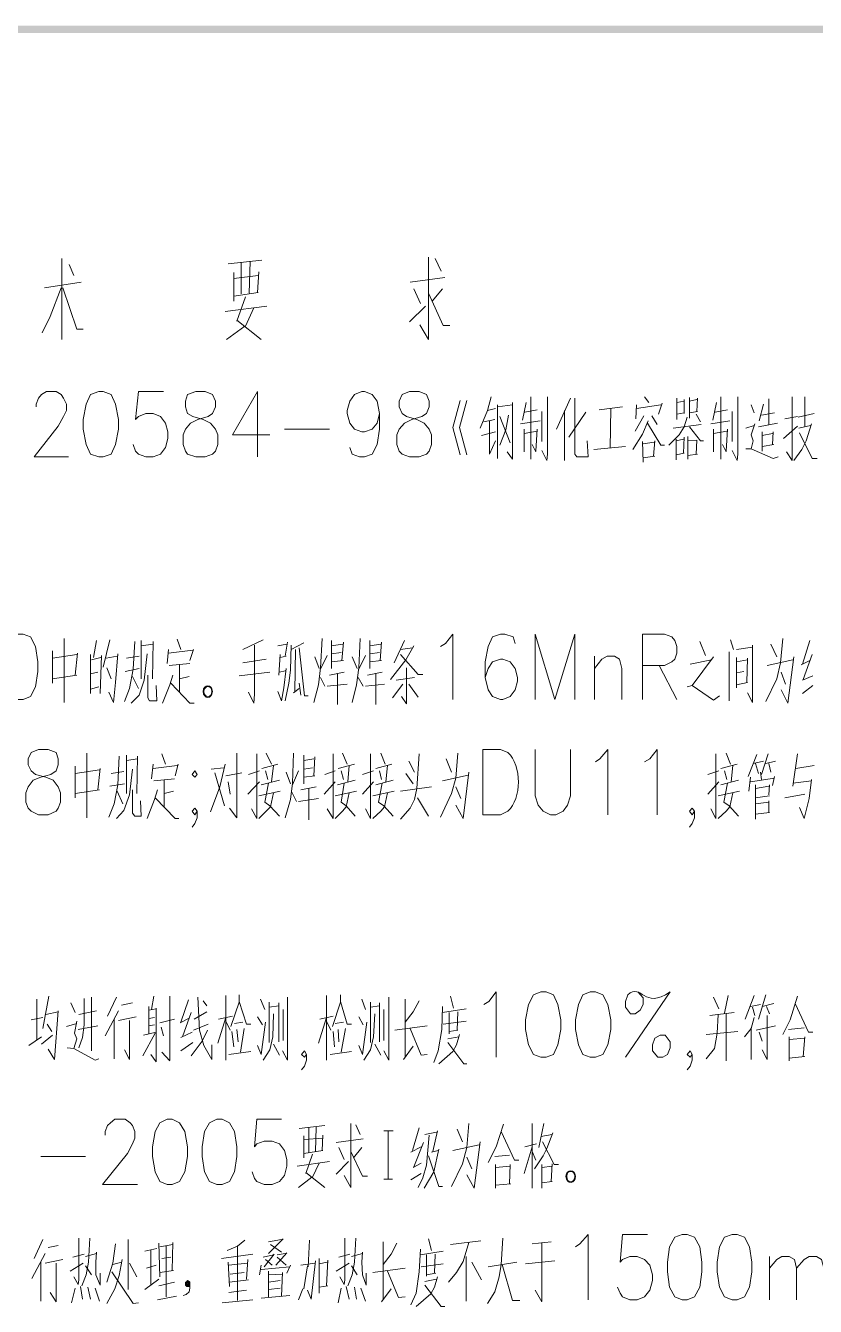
# Model space of a CAD drawing. Header units: millimetres. Extents: x 0 to 1648, y 27 to 2331.
# Drawn here: x 1112.5 to 1306, y 2017.5 to 2331.2 of the extents above; entities that cross this region are included whole.
import ezdxf

# ---------------------------------------------------------------- set-up
doc = ezdxf.new("R2010")
doc.units = ezdxf.units.MM
doc.layers.add('1', color=7, linetype='Continuous')

msp = doc.modelspace()

# ---------------------------------------------------------------- hatches: boundary and pattern name
h = msp.add_hatch(color=0)
h.dxf.hatch_style = 2
h.paths.add_polyline_path([(77.94, 2331.231732), (79.92, 2329.431732), (1647.54, 2331.231732)])
h = msp.add_hatch(color=0)
h.dxf.hatch_style = 2
h.paths.add_polyline_path([(79.92, 2329.431732), (1647.54, 2331.231732), (1645.56, 2329.431732)])

# ---------------------------------------------------------------- linework, layer by layer
at = {"layer": '1', "color": 0, "lineweight": 5}
for points in [[(1121.4, 2254.371732), (1121.4, 2274.171732)], [(1123.2, 2272.731732), (1124.28, 2270.031732)], [(1162.08, 2272.911732), (1170.36, 2273.811732)], [(1165.32, 2265.531732), (1165.32, 2273.271732)], [(1167.48, 2273.451732), (1167.3, 2265.711732)], [(1211.22, 2274.531732), (1211.22, 2254.371732), (1209.06, 2257.971732)], [(1212.84, 2274.171732), (1214.28, 2271.111732)], [(1117.08, 2266.971732), (1126.08, 2268.411732)], [(1163.52, 2270.751732), (1163.52, 2263.731732)], [(1163.52, 2269.311732), (1169.46, 2270.031732)], [(1169.64, 2270.931732), (1169.28, 2265.891732)], [(1206.72, 2268.411732), (1215.18, 2269.491732)], [(1121.22, 2266.971732), (1118.52, 2259.951732), (1116.54, 2255.991732)], [(1126.62, 2256.891732), (1125, 2256.891732), (1121.58, 2266.971732)], [(1169.46, 2265.891732), (1163.52, 2264.991732)], [(1209.24, 2263.191732), (1207.62, 2266.791732)], [(1211.22, 2265.711732), (1214.82, 2257.791732), (1216.44, 2257.791732)], [(1214.64, 2266.791732), (1212.12, 2263.731732)], [(1161.36, 2261.211732), (1171.62, 2262.471732)], [(1166.4, 2264.811732), (1164.24, 2258.871732)], [(1168.38, 2262.111732), (1166.4, 2257.611732)], [(1206.54, 2258.691732), (1210.5, 2262.471732)], [(1164.24, 2259.051732), (1170.18, 2254.371732)], [(1166.22, 2257.611732), (1161.72, 2254.371732)], [(1115.1, 2237.811732), (1115.1, 2238.531732), (1115.64, 2239.971732), (1116.36, 2240.871732), (1117.62, 2241.591732), (1119.96, 2241.591732), (1121.22, 2240.871732), (1121.76, 2239.971732), (1122.48, 2238.531732), (1122.48, 2236.911732), (1121.76, 2235.471732), (1120.5, 2233.131732), (1114.56, 2225.571732), (1123.02, 2225.571732)], [(1130.4, 2241.591732), (1128.42, 2240.871732), (1127.34, 2238.531732), (1126.62, 2234.751732), (1126.62, 2232.411732), (1127.34, 2228.631732), (1128.42, 2226.291732), (1130.4, 2225.571732), (1131.48, 2225.571732), (1133.46, 2226.291732), (1134.54, 2228.631732), (1135.26, 2232.411732), (1135.26, 2234.751732), (1134.54, 2238.531732), (1133.46, 2240.871732), (1131.48, 2241.591732), (1130.4, 2241.591732)], [(1146.24, 2241.591732), (1140.12, 2241.591732), (1139.4, 2234.751732), (1140.12, 2235.471732), (1141.92, 2236.191732), (1143.72, 2236.191732), (1145.52, 2235.471732), (1146.78, 2233.851732), (1147.32, 2231.691732), (1147.32, 2230.071732), (1146.78, 2227.911732), (1145.52, 2226.291732), (1143.72, 2225.571732), (1141.92, 2225.571732), (1140.12, 2226.291732), (1139.4, 2227.011732), (1138.86, 2228.631732)], [(1154.16, 2241.591732), (1152.18, 2240.871732), (1151.64, 2239.251732), (1151.64, 2237.811732), (1152.18, 2236.191732), (1153.44, 2235.471732), (1155.96, 2234.751732), (1157.76, 2233.851732), (1159.02, 2232.411732), (1159.56, 2230.971732), (1159.56, 2228.631732), (1159.02, 2227.011732), (1158.3, 2226.291732), (1156.5, 2225.571732), (1154.16, 2225.571732), (1152.18, 2226.291732), (1151.64, 2227.011732), (1151.1, 2228.631732), (1151.1, 2230.971732), (1151.64, 2232.411732), (1152.9, 2233.851732), (1154.7, 2234.751732), (1157.22, 2235.471732), (1158.3, 2236.191732), (1159.02, 2237.811732), (1159.02, 2239.251732), (1158.3, 2240.871732), (1156.5, 2241.591732), (1154.16, 2241.591732)], [(1169.28, 2241.591732), (1163.16, 2230.971732), (1172.34, 2230.971732)], [(1169.28, 2241.591732), (1169.28, 2225.571732)], [(1199.16, 2236.191732), (1198.62, 2233.851732), (1197.36, 2232.411732), (1195.56, 2231.691732), (1194.84, 2231.691732), (1193.04, 2232.411732), (1191.96, 2233.851732), (1191.24, 2236.191732), (1191.24, 2236.911732), (1191.96, 2239.251732), (1193.04, 2240.871732), (1194.84, 2241.591732), (1195.56, 2241.591732), (1197.36, 2240.871732), (1198.62, 2239.251732), (1199.16, 2236.191732), (1199.16, 2232.411732), (1198.62, 2228.631732), (1197.36, 2226.291732), (1195.56, 2225.571732), (1194.3, 2225.571732), (1192.5, 2226.291732), (1191.96, 2227.911732)], [(1206.54, 2241.591732), (1204.74, 2240.871732), (1204.02, 2239.251732), (1204.02, 2237.811732), (1204.74, 2236.191732), (1205.82, 2235.471732), (1208.34, 2234.751732), (1210.14, 2233.851732), (1211.4, 2232.411732), (1211.94, 2230.971732), (1211.94, 2228.631732), (1211.4, 2227.011732), (1210.68, 2226.291732), (1208.88, 2225.571732), (1206.54, 2225.571732), (1204.74, 2226.291732), (1204.02, 2227.011732), (1203.48, 2228.631732), (1203.48, 2230.971732), (1204.02, 2232.411732), (1205.28, 2233.851732), (1207.08, 2234.751732), (1209.6, 2235.471732), (1210.68, 2236.191732), (1211.4, 2237.811732), (1211.4, 2239.251732), (1210.68, 2240.871732), (1208.88, 2241.591732), (1206.54, 2241.591732)], [(1226.52, 2240.331732), (1225.62, 2236.911732), (1223.82, 2232.591732)], [(1236.24, 2240.331732), (1236.24, 2225.031732)], [(1240.38, 2240.331732), (1240.38, 2226.291732), (1240.2, 2224.671732), (1238.94, 2227.191732)], [(1264.14, 2240.331732), (1265.22, 2238.891732)], [(1275.12, 2235.111732), (1275.12, 2240.151732)], [(1282.86, 2240.331732), (1282.86, 2225.031732)], [(1287, 2240.331732), (1287, 2226.291732), (1286.82, 2224.671732), (1285.56, 2227.191732)], [(1300.32, 2240.331732), (1300.32, 2224.671732), (1298.88, 2226.831732)], [(1303.38, 2240.331732), (1303.38, 2232.951732)], [(1218.96, 2226.111732), (1217.16, 2232.771732), (1218.96, 2239.431732)], [(1220.58, 2226.111732), (1218.78, 2232.771732), (1220.58, 2239.431732)], [(1225.62, 2236.911732), (1227.6, 2237.451732)], [(1228.14, 2237.811732), (1231.74, 2238.351732)], [(1228.14, 2238.351732), (1228.14, 2225.211732)], [(1231.74, 2238.891732), (1231.74, 2225.031732), (1230.48, 2226.831732)], [(1235.16, 2238.891732), (1234.26, 2234.571732)], [(1234.8, 2236.551732), (1237.86, 2237.091732)], [(1245.96, 2239.971732), (1242.54, 2232.411732)], [(1247.04, 2239.971732), (1247.04, 2226.291732), (1247.58, 2225.571732), (1250.28, 2225.571732), (1250.1, 2229.531732)], [(1252.98, 2237.091732), (1258.74, 2237.811732)], [(1255.86, 2237.451732), (1255.68, 2227.731732)], [(1262.16, 2238.351732), (1261.98, 2234.931732)], [(1262.16, 2237.451732), (1268.1, 2238.351732)], [(1268.46, 2238.711732), (1267.56, 2236.011732)], [(1272.06, 2239.971732), (1272.06, 2234.751732)], [(1272.06, 2238.891732), (1273.86, 2239.251732)], [(1273.86, 2239.611732), (1273.86, 2236.191732)], [(1275.12, 2239.251732), (1276.92, 2239.611732)], [(1277.1, 2239.971732), (1276.92, 2236.731732)], [(1281.78, 2238.891732), (1280.88, 2234.571732)], [(1281.42, 2236.551732), (1284.48, 2237.091732)], [(1290.24, 2238.351732), (1290.96, 2236.371732)], [(1293.3, 2238.531732), (1292.22, 2234.391732)], [(1294.56, 2239.791732), (1294.56, 2233.491732)], [(1224.72, 2234.211732), (1227.42, 2234.751732)], [(1226.16, 2234.391732), (1226.16, 2226.291732), (1227.6, 2229.531732)], [(1230.84, 2235.831732), (1230.12, 2232.231732), (1228.68, 2228.451732)], [(1228.68, 2235.471732), (1231.2, 2228.991732)], [(1233.72, 2233.671732), (1238.58, 2234.391732)], [(1238.94, 2236.731732), (1238.94, 2229.351732)], [(1244.52, 2236.911732), (1244.52, 2224.671732)], [(1249.74, 2236.551732), (1245.6, 2230.431732)], [(1265.04, 2234.391732), (1263.6, 2231.151732), (1261.26, 2227.371732)], [(1263.96, 2235.651732), (1261.8, 2231.871732)], [(1264.86, 2233.851732), (1268.1, 2228.451732), (1269, 2228.451732)], [(1265.94, 2235.651732), (1267.2, 2233.491732)], [(1274.58, 2235.291732), (1273.86, 2232.951732), (1272.6, 2230.971732), (1270.08, 2228.451732)], [(1273.86, 2236.371732), (1272.06, 2236.011732)], [(1275.12, 2236.371732), (1277.1, 2236.731732)], [(1276.74, 2236.011732), (1277.82, 2234.211732)], [(1280.34, 2233.671732), (1285.02, 2234.391732)], [(1285.56, 2236.731732), (1285.56, 2229.351732)], [(1292.04, 2232.951732), (1296.72, 2233.851732)], [(1292.76, 2235.831732), (1296, 2236.371732)], [(1298.52, 2234.931732), (1301.58, 2235.471732)], [(1301.76, 2235.291732), (1305.72, 2236.191732)], [(1175.94, 2232.411732), (1186.92, 2232.411732)], [(1224.18, 2230.791732), (1227.6, 2231.691732)], [(1234.62, 2232.411732), (1234.62, 2226.831732)], [(1234.62, 2231.331732), (1237.86, 2231.871732)], [(1237.86, 2232.411732), (1237.5, 2227.011732)], [(1271.16, 2232.591732), (1278, 2233.491732)], [(1275.12, 2232.951732), (1277.82, 2229.531732), (1278.54, 2229.531732)], [(1281.06, 2232.411732), (1281.06, 2226.831732)], [(1281.06, 2231.331732), (1284.3, 2231.871732)], [(1284.48, 2232.411732), (1284.12, 2227.011732)], [(1288.98, 2232.591732), (1290.96, 2233.311732)], [(1291.14, 2233.671732), (1290.24, 2230.971732)], [(1290.24, 2230.971732), (1290.78, 2229.531732), (1290.24, 2227.551732), (1295.64, 2225.211732), (1296.9, 2225.571732)], [(1292.94, 2231.691732), (1292.94, 2227.011732)], [(1295.46, 2231.331732), (1292.94, 2230.791732)], [(1295.46, 2228.631732), (1295.64, 2231.691732)], [(1298.16, 2230.071732), (1301.58, 2233.131732)], [(1305, 2233.671732), (1303.74, 2229.531732), (1302.66, 2227.371732), (1300.68, 2224.671732)], [(1301.94, 2232.591732), (1304.82, 2233.311732)], [(1302.12, 2231.511732), (1305.18, 2225.211732), (1306.44, 2225.211732)], [(1237.5, 2226.831732), (1236.6, 2228.631732)], [(1251.72, 2227.371732), (1259.46, 2228.091732)], [(1263.6, 2229.351732), (1263.78, 2224.311732)], [(1263.78, 2228.811732), (1266.48, 2229.171732)], [(1266.66, 2229.531732), (1266.3, 2225.751732)], [(1271.88, 2229.531732), (1273.68, 2229.891732)], [(1271.88, 2229.891732), (1271.88, 2224.851732)], [(1273.86, 2230.431732), (1273.68, 2226.471732)], [(1274.76, 2225.031732), (1274.76, 2230.611732)], [(1276.74, 2226.291732), (1276.92, 2229.711732), (1274.76, 2229.531732)], [(1284.12, 2226.831732), (1283.22, 2228.631732)], [(1292.94, 2228.091732), (1295.82, 2228.631732)], [(1266.66, 2225.751732), (1263.78, 2225.391732)], [(1271.88, 2226.111732), (1273.86, 2226.471732)], [(1274.76, 2225.931732), (1277.1, 2226.291732)], [(1288.98, 2227.551732), (1290.24, 2227.551732)], [(1110.6, 2182.191732), (1108.8, 2181.471732), (1107.54, 2179.131732), (1107, 2175.351732), (1107, 2173.011732), (1107.54, 2169.231732), (1108.8, 2166.891732), (1110.6, 2166.171732), (1111.86, 2166.171732), (1113.66, 2166.891732), (1114.92, 2169.231732), (1115.46, 2173.011732), (1115.46, 2175.351732), (1114.92, 2179.131732), (1113.66, 2181.471732), (1111.86, 2182.191732), (1110.6, 2182.191732)], [(1121.94, 2181.111732), (1121.94, 2165.451732)], [(1129.86, 2180.571732), (1129.14, 2176.431732)], [(1133.1, 2180.751732), (1131.48, 2174.091732)], [(1140.84, 2180.571732), (1140.84, 2171.211732)], [(1149.66, 2180.931732), (1150.56, 2178.411732)], [(1170.72, 2180.751732), (1165.68, 2178.411732)], [(1185.12, 2181.111732), (1184.76, 2173.911732)], [(1187.46, 2180.571732), (1187.46, 2173.731732)], [(1194.48, 2181.111732), (1194.12, 2173.911732)], [(1196.82, 2180.571732), (1196.82, 2173.731732)], [(1205.28, 2180.571732), (1202.76, 2175.171732)], [(1214.1, 2179.131732), (1215.36, 2179.851732), (1217.16, 2182.191732), (1217.16, 2166.171732)], [(1232.46, 2179.851732), (1231.92, 2181.471732), (1229.94, 2182.191732), (1228.86, 2182.191732), (1226.88, 2181.471732), (1225.8, 2179.131732), (1225.08, 2175.351732), (1225.08, 2171.571732), (1225.8, 2168.511732), (1226.88, 2166.891732), (1228.86, 2166.171732), (1229.4, 2166.171732), (1231.2, 2166.891732), (1232.46, 2168.511732), (1233, 2170.671732), (1233, 2171.571732), (1232.46, 2173.731732), (1231.2, 2175.351732), (1229.4, 2176.071732), (1228.86, 2176.071732), (1226.88, 2175.351732), (1225.8, 2173.731732), (1225.08, 2171.571732)], [(1237.32, 2166.171732), (1237.32, 2182.191732), (1242.18, 2166.171732), (1247.04, 2182.191732), (1247.04, 2166.171732)], [(1263.6, 2166.171732), (1263.6, 2182.191732), (1269, 2182.191732), (1270.8, 2181.471732), (1271.52, 2180.571732), (1272.06, 2179.131732), (1272.06, 2177.511732), (1271.52, 2176.071732), (1270.8, 2175.351732), (1269, 2174.451732), (1263.6, 2174.451732)], [(1285.2, 2180.751732), (1285.92, 2178.411732)], [(1297.44, 2175.171732), (1297.98, 2181.111732)], [(1304.64, 2180.571732), (1302.84, 2174.811732)], [(1119.06, 2178.051732), (1119.06, 2170.131732)], [(1125.18, 2177.511732), (1124.64, 2172.111732)], [(1139.22, 2180.391732), (1138.86, 2173.551732), (1137.96, 2168.871732), (1136.7, 2165.631732)], [(1143.72, 2179.671732), (1140.84, 2179.311732)], [(1143.54, 2171.211732), (1143.72, 2180.391732)], [(1147.5, 2178.411732), (1147.14, 2174.991732)], [(1147.5, 2177.511732), (1153.44, 2178.231732)], [(1153.62, 2178.411732), (1152.72, 2175.711732)], [(1168.56, 2179.491732), (1168.56, 2167.431732), (1168.38, 2165.271732), (1167.12, 2167.971732)], [(1176.48, 2179.671732), (1174.32, 2179.311732)], [(1176.12, 2176.791732), (1176.66, 2180.211732)], [(1177.56, 2179.491732), (1177.38, 2173.371732), (1177.02, 2170.131732), (1176.12, 2165.811732)], [(1177.56, 2178.411732), (1180.62, 2180.031732)], [(1178.46, 2168.151732), (1178.64, 2178.411732)], [(1179.54, 2178.771732), (1180.8, 2167.071732), (1181.7, 2167.071732)], [(1187.46, 2179.311732), (1190.16, 2179.671732)], [(1187.46, 2177.331732), (1189.8, 2177.691732)], [(1190.34, 2180.211732), (1189.98, 2175.711732)], [(1196.82, 2179.311732), (1199.52, 2179.671732)], [(1196.82, 2177.331732), (1199.16, 2177.691732)], [(1199.7, 2180.211732), (1199.34, 2175.711732)], [(1207.62, 2179.311732), (1205.64, 2175.891732), (1201.86, 2171.031732)], [(1204.38, 2178.411732), (1207.26, 2178.771732)], [(1277.64, 2180.391732), (1279.08, 2176.971732)], [(1284.84, 2177.871732), (1284.84, 2165.811732)], [(1286.64, 2178.411732), (1290.6, 2178.951732)], [(1290.6, 2179.491732), (1290.6, 2165.451732), (1289.34, 2167.791732)], [(1295.1, 2179.671732), (1296.54, 2176.611732)], [(1119.06, 2176.251732), (1125, 2177.151732)], [(1128.42, 2177.151732), (1128.42, 2167.611732)], [(1130.94, 2176.431732), (1128.6, 2175.891732)], [(1130.76, 2167.611732), (1131.12, 2176.971732)], [(1132.2, 2176.251732), (1134.9, 2176.791732)], [(1134, 2165.451732), (1134.54, 2170.311732), (1135.08, 2177.331732)], [(1137.24, 2176.251732), (1140.3, 2176.791732)], [(1142.28, 2177.331732), (1141.56, 2170.851732), (1140.3, 2167.251732), (1138.32, 2165.271732)], [(1147.68, 2174.451732), (1152.72, 2174.991732)], [(1150.2, 2174.631732), (1150.2, 2167.971732)], [(1165.68, 2175.171732), (1171.44, 2176.071732)], [(1174.86, 2177.151732), (1174.5, 2172.111732)], [(1174.86, 2176.431732), (1176.3, 2176.791732)], [(1183.32, 2176.611732), (1184.4, 2173.731732)], [(1186.38, 2176.971732), (1184.76, 2173.551732)], [(1190.34, 2175.711732), (1187.46, 2175.351732)], [(1192.5, 2176.611732), (1193.76, 2173.731732)], [(1195.74, 2176.971732), (1194.12, 2173.551732)], [(1199.7, 2175.711732), (1196.82, 2175.351732)], [(1204.38, 2177.151732), (1208.7, 2172.291732), (1209.78, 2172.291732)], [(1251.9, 2176.791732), (1251.9, 2166.171732)], [(1251.9, 2173.731732), (1253.7, 2176.071732), (1254.96, 2176.791732), (1256.76, 2176.791732), (1258.02, 2176.071732), (1258.56, 2173.731732), (1258.56, 2166.171732)], [(1267.74, 2174.451732), (1272.06, 2166.171732)], [(1274.58, 2169.231732), (1275.84, 2169.591732), (1281.06, 2176.611732)], [(1275.3, 2174.811732), (1280.52, 2175.891732)], [(1286.64, 2176.431732), (1286.64, 2169.051732)], [(1286.64, 2175.351732), (1289.34, 2175.891732)], [(1289.34, 2176.251732), (1289.16, 2170.311732)], [(1294.2, 2174.451732), (1300.5, 2175.891732)], [(1297.44, 2175.171732), (1296.54, 2171.211732)], [(1300.68, 2176.611732), (1299.24, 2165.271732), (1297.62, 2168.511732)], [(1302.48, 2174.631732), (1304.64, 2175.711732)], [(1305.18, 2177.151732), (1303.02, 2171.031732)], [(1125, 2172.111732), (1119.06, 2171.211732)], [(1128.42, 2172.471732), (1130.22, 2172.831732)], [(1132.38, 2173.911732), (1133.46, 2171.211732)], [(1140.3, 2173.731732), (1136.88, 2173.011732)], [(1138.68, 2171.751732), (1140.12, 2168.871732)], [(1142.46, 2172.111732), (1142.46, 2166.531732), (1142.82, 2165.811732), (1144.62, 2165.811732), (1144.44, 2169.591732)], [(1148.58, 2172.111732), (1147.86, 2169.771732), (1146.06, 2165.271732)], [(1150.2, 2171.211732), (1152.54, 2171.751732)], [(1164.78, 2171.931732), (1172.34, 2172.831732)], [(1176.3, 2173.731732), (1175.76, 2169.051732), (1175.22, 2165.811732), (1174.32, 2168.151732)], [(1174.68, 2172.831732), (1176.12, 2173.191732)], [(1183.14, 2165.451732), (1184.22, 2169.771732), (1184.76, 2173.911732)], [(1184.76, 2171.571732), (1185.84, 2169.411732)], [(1186.92, 2172.111732), (1190.52, 2172.831732)], [(1188.9, 2172.471732), (1188.9, 2164.911732)], [(1192.5, 2165.451732), (1193.58, 2169.771732), (1194.12, 2173.911732)], [(1193.94, 2171.571732), (1195.2, 2169.411732)], [(1196.28, 2172.111732), (1199.88, 2172.831732)], [(1198.26, 2172.471732), (1198.26, 2164.911732)], [(1203.3, 2170.851732), (1207.8, 2171.571732)], [(1205.82, 2173.911732), (1205.82, 2165.091732), (1204.56, 2166.891732)], [(1286.64, 2172.651732), (1288.44, 2173.011732)], [(1293.84, 2165.631732), (1296.54, 2171.211732)], [(1297.62, 2172.831732), (1298.7, 2169.951732)], [(1305.36, 2171.931732), (1302.84, 2170.851732)], [(1128.42, 2168.691732), (1130.4, 2169.231732)], [(1134, 2165.451732), (1132.92, 2167.971732)], [(1148.04, 2170.131732), (1152.72, 2165.271732), (1153.8, 2165.271732)], [(1178.1, 2167.791732), (1179.54, 2168.871732)], [(1179.54, 2170.131732), (1179.9, 2167.251732)], [(1186.38, 2169.411732), (1191.24, 2169.951732)], [(1195.74, 2169.411732), (1200.42, 2169.951732)], [(1204.92, 2169.951732), (1202.4, 2166.531732)], [(1206.36, 2169.951732), (1208.7, 2166.711732)], [(1275.84, 2169.591732), (1281.06, 2165.991732), (1282.5, 2167.071732)], [(1286.64, 2169.771732), (1289.34, 2170.311732)], [(1302.84, 2167.611732), (1305.36, 2169.591732)], [(1115.64, 2153.931732), (1113.84, 2153.211732), (1113.12, 2151.591732), (1113.12, 2150.151732), (1113.84, 2148.711732), (1114.92, 2147.811732), (1117.44, 2147.091732), (1119.24, 2146.371732), (1120.5, 2144.751732), (1121.04, 2143.311732), (1121.04, 2140.971732), (1120.5, 2139.531732), (1119.96, 2138.811732), (1117.98, 2137.911732), (1115.64, 2137.911732), (1113.84, 2138.811732), (1113.12, 2139.531732), (1112.58, 2140.971732), (1112.58, 2143.311732), (1113.12, 2144.751732), (1114.38, 2146.371732), (1116.18, 2147.091732), (1118.7, 2147.811732), (1119.96, 2148.711732), (1120.5, 2150.151732), (1120.5, 2151.591732), (1119.96, 2153.211732), (1117.98, 2153.931732), (1115.64, 2153.931732)], [(1127.52, 2153.031732), (1127.52, 2137.191732)], [(1135.44, 2152.311732), (1135.08, 2145.291732), (1134.18, 2140.611732), (1132.92, 2137.371732)], [(1137.24, 2152.491732), (1137.24, 2143.131732)], [(1139.76, 2143.131732), (1139.94, 2152.311732)], [(1145.88, 2152.851732), (1146.78, 2150.331732)], [(1164.24, 2153.031732), (1164.24, 2137.191732), (1162.44, 2139.531732)], [(1169.1, 2152.851732), (1169.1, 2137.011732), (1167.84, 2139.351732)], [(1171.44, 2153.031732), (1172.7, 2150.331732)], [(1178.1, 2153.031732), (1177.92, 2145.651732)], [(1180.62, 2152.491732), (1180.62, 2145.471732)], [(1187.82, 2152.851732), (1187.82, 2137.011732), (1186.38, 2139.351732)], [(1190.16, 2153.031732), (1191.24, 2150.331732)], [(1197, 2152.851732), (1197, 2137.011732), (1195.74, 2139.351732)], [(1199.52, 2153.031732), (1200.6, 2150.331732)], [(1208.88, 2152.851732), (1208.34, 2144.391732), (1207.8, 2141.691732), (1206.72, 2139.531732), (1204.38, 2136.831732)], [(1217.88, 2146.911732), (1218.42, 2153.031732)], [(1237.32, 2153.931732), (1237.32, 2142.591732), (1238.04, 2140.251732), (1239.3, 2138.811732), (1241.1, 2137.911732), (1242.36, 2137.911732), (1244.16, 2138.811732), (1245.24, 2140.251732), (1245.96, 2142.591732), (1245.96, 2153.931732)], [(1252.08, 2150.871732), (1253.16, 2151.591732), (1255.14, 2153.931732), (1255.14, 2137.911732)], [(1264.14, 2150.871732), (1265.4, 2151.591732), (1267.2, 2153.931732), (1267.2, 2137.911732)], [(1281.6, 2152.851732), (1281.6, 2137.011732), (1280.34, 2139.351732)], [(1284.12, 2153.031732), (1285.2, 2150.331732)], [(1291.68, 2152.671732), (1289.52, 2147.271732)], [(1294.38, 2152.851732), (1292.76, 2147.811732)], [(1301.58, 2152.851732), (1300.5, 2144.931732)], [(1124.64, 2149.791732), (1124.64, 2142.051732)], [(1130.76, 2149.251732), (1130.22, 2144.031732)], [(1139.94, 2151.591732), (1137.24, 2151.231732)], [(1143.72, 2150.331732), (1143.36, 2146.731732)], [(1143.72, 2149.251732), (1149.66, 2149.971732)], [(1149.84, 2150.331732), (1149.12, 2147.451732)], [(1161.36, 2150.331732), (1160.1, 2144.751732), (1157.76, 2138.631732)], [(1157.94, 2149.071732), (1161, 2149.431732)], [(1170.36, 2149.251732), (1174.32, 2150.331732)], [(1173.24, 2149.971732), (1172.7, 2146.011732)], [(1180.62, 2151.231732), (1183.14, 2151.591732)], [(1180.62, 2149.071732), (1182.78, 2149.431732)], [(1183.32, 2152.131732), (1183.14, 2147.451732)], [(1189.08, 2149.251732), (1193.04, 2150.331732)], [(1191.78, 2149.971732), (1191.42, 2146.011732)], [(1198.26, 2149.251732), (1202.22, 2150.331732)], [(1201.14, 2149.971732), (1200.78, 2146.011732)], [(1206.36, 2151.051732), (1207.8, 2148.351732)], [(1215.54, 2151.591732), (1216.8, 2148.351732)], [(1282.86, 2149.251732), (1286.82, 2150.331732)], [(1285.74, 2149.971732), (1285.38, 2146.011732)], [(1290.78, 2150.511732), (1293.3, 2151.051732)], [(1292.04, 2147.991732), (1291.32, 2150.511732)], [(1293.84, 2150.511732), (1296.18, 2151.051732)], [(1294.56, 2150.511732), (1295.1, 2148.351732)], [(1301.22, 2149.251732), (1305.72, 2149.971732)], [(1124.64, 2147.991732), (1130.58, 2148.891732)], [(1133.46, 2147.991732), (1136.52, 2148.531732)], [(1138.68, 2149.071732), (1137.96, 2142.771732), (1136.52, 2138.991732), (1134.72, 2137.011732)], [(1143.9, 2146.191732), (1148.94, 2146.731732)], [(1146.42, 2146.371732), (1146.42, 2139.711732)], [(1153.98, 2148.711732), (1153.26, 2147.811732), (1153.98, 2147.091732), (1154.52, 2147.811732), (1153.98, 2148.711732)], [(1158.84, 2148.171732), (1161.18, 2140.071732)], [(1161.54, 2147.451732), (1165.5, 2148.171732)], [(1162.08, 2146.011732), (1162.62, 2142.951732)], [(1166.94, 2142.951732), (1169.82, 2146.011732)], [(1169.82, 2148.711732), (1167.12, 2147.811732)], [(1174.68, 2146.371732), (1170.18, 2145.291732)], [(1171.8, 2146.551732), (1171.26, 2148.711732)], [(1176.3, 2148.351732), (1177.38, 2145.471732)], [(1179.36, 2148.711732), (1177.92, 2145.291732)], [(1183.32, 2147.451732), (1180.62, 2147.091732)], [(1185.66, 2142.951732), (1188.36, 2146.011732)], [(1188.36, 2148.711732), (1185.84, 2147.811732)], [(1193.22, 2146.371732), (1188.9, 2145.291732)], [(1190.34, 2146.551732), (1189.8, 2148.711732)], [(1197.72, 2148.711732), (1195.02, 2147.811732)], [(1195.02, 2142.951732), (1197.72, 2146.011732)], [(1202.58, 2146.371732), (1198.26, 2145.291732)], [(1199.7, 2146.551732), (1199.16, 2148.711732)], [(1207.44, 2145.471732), (1205.64, 2147.991732)], [(1214.64, 2146.191732), (1220.94, 2147.631732)], [(1217.88, 2146.911732), (1216.8, 2143.131732)], [(1221.12, 2148.351732), (1219.68, 2137.011732), (1217.88, 2140.251732)], [(1282.32, 2148.711732), (1279.62, 2147.811732)], [(1279.62, 2142.951732), (1282.32, 2146.011732)], [(1287.18, 2146.371732), (1282.86, 2145.291732)], [(1284.3, 2146.551732), (1283.76, 2148.711732)], [(1290.06, 2147.091732), (1289.7, 2143.671732)], [(1290.06, 2146.011732), (1296, 2146.911732)], [(1292.58, 2148.351732), (1292.76, 2146.551732)], [(1296, 2147.271732), (1295.46, 2145.111732)], [(1300.5, 2145.651732), (1305, 2146.191732)], [(1305, 2146.551732), (1304.46, 2141.871732), (1303.2, 2137.011732), (1302.12, 2139.711732)], [(1130.58, 2144.031732), (1124.64, 2143.131732)], [(1136.7, 2145.471732), (1133.1, 2144.931732)], [(1134.9, 2143.671732), (1136.34, 2140.611732)], [(1138.68, 2144.031732), (1138.68, 2138.271732), (1139.22, 2137.551732), (1140.84, 2137.551732), (1140.66, 2141.331732)], [(1144.8, 2144.031732), (1144.08, 2141.691732), (1142.28, 2137.011732)], [(1146.42, 2143.131732), (1148.76, 2143.671732)], [(1169.64, 2142.591732), (1174.86, 2143.671732)], [(1171.98, 2145.651732), (1171.08, 2140.971732)], [(1173.24, 2143.311732), (1172.52, 2139.891732)], [(1176.12, 2137.191732), (1177.38, 2141.691732), (1177.92, 2145.651732)], [(1177.74, 2143.491732), (1178.82, 2141.151732)], [(1179.9, 2144.031732), (1183.68, 2144.751732)], [(1181.88, 2144.391732), (1181.88, 2136.651732)], [(1188.36, 2142.591732), (1193.58, 2143.671732)], [(1190.52, 2145.651732), (1189.8, 2140.971732)], [(1191.78, 2143.311732), (1191.06, 2139.891732)], [(1197.54, 2142.591732), (1202.76, 2143.671732)], [(1199.88, 2145.651732), (1198.98, 2140.971732)], [(1201.14, 2143.311732), (1200.42, 2139.891732)], [(1204.38, 2143.671732), (1211.94, 2144.751732)], [(1214.1, 2137.371732), (1216.8, 2143.131732)], [(1217.88, 2144.751732), (1219.14, 2141.871732)], [(1282.14, 2142.591732), (1287.36, 2143.671732)], [(1284.48, 2145.651732), (1283.58, 2140.971732)], [(1285.74, 2143.311732), (1285.02, 2139.891732)], [(1291.32, 2145.291732), (1291.32, 2136.831732)], [(1291.32, 2144.391732), (1294.56, 2144.931732)], [(1294.74, 2145.291732), (1294.56, 2142.771732)], [(1298.52, 2142.051732), (1303.38, 2142.951732)], [(1144.26, 2142.051732), (1149.12, 2137.011732), (1150.02, 2137.011732)], [(1169.64, 2137.011732), (1172.52, 2139.891732)], [(1172.34, 2140.071732), (1171.08, 2140.971732)], [(1172.34, 2140.071732), (1174.68, 2137.551732)], [(1179.36, 2141.151732), (1184.22, 2141.871732)], [(1188.36, 2137.011732), (1190.16, 2138.811732), (1191.06, 2139.891732)], [(1191.06, 2140.071732), (1189.8, 2140.971732)], [(1191.06, 2140.071732), (1193.22, 2137.551732)], [(1197.54, 2137.011732), (1199.52, 2138.811732), (1200.42, 2139.891732)], [(1200.24, 2140.071732), (1198.98, 2140.971732)], [(1200.24, 2140.071732), (1202.58, 2137.551732)], [(1208.52, 2142.051732), (1211.22, 2137.551732)], [(1282.14, 2137.011732), (1284.12, 2138.811732), (1285.02, 2139.891732)], [(1284.84, 2140.071732), (1283.58, 2140.971732)], [(1284.84, 2140.071732), (1287.18, 2137.551732)], [(1291.32, 2142.051732), (1294.74, 2142.591732)], [(1294.56, 2140.971732), (1291.32, 2140.611732)], [(1294.56, 2141.331732), (1294.56, 2138.451732)], [(1154.52, 2138.811732), (1153.98, 2137.911732), (1153.26, 2138.811732), (1153.98, 2139.531732), (1154.52, 2138.811732), (1154.52, 2137.191732), (1153.98, 2135.751732), (1153.26, 2134.851732)], [(1276.38, 2138.811732), (1275.84, 2137.911732), (1275.12, 2138.811732), (1275.84, 2139.531732), (1276.38, 2138.811732), (1276.38, 2137.191732), (1275.84, 2135.751732), (1275.12, 2134.851732)], [(1294.74, 2138.451732), (1291.32, 2138.091732)], [(1115.28, 2092.731732), (1115.28, 2082.831732)], [(1118.16, 2093.451732), (1116.72, 2085.531732)], [(1126.8, 2092.911732), (1126.8, 2086.431732), (1126.44, 2083.371732), (1125.54, 2080.851732)], [(1128.6, 2080.131732), (1128.6, 2093.271732)], [(1134.72, 2093.271732), (1132.56, 2088.591732)], [(1143.9, 2093.451732), (1143.36, 2090.211732)], [(1147.86, 2093.451732), (1147.86, 2077.791732)], [(1154.7, 2093.271732), (1155.06, 2085.171732), (1156.14, 2081.391732)], [(1161.54, 2093.631732), (1161.54, 2077.791732)], [(1164.78, 2093.811732), (1164.78, 2092.191732)], [(1170, 2092.731732), (1171.08, 2090.211732)], [(1176.66, 2093.271732), (1176.66, 2077.791732), (1175.4, 2080.131732)], [(1186.2, 2093.631732), (1186.2, 2077.791732)], [(1189.62, 2093.811732), (1189.62, 2092.191732)], [(1194.84, 2092.731732), (1195.74, 2090.211732)], [(1201.5, 2093.271732), (1201.5, 2077.791732), (1200.24, 2080.131732)], [(1205.46, 2092.731732), (1205.46, 2078.511732)], [(1216.62, 2093.451732), (1217.34, 2090.571732)], [(1224.72, 2091.471732), (1225.98, 2092.191732), (1227.78, 2094.531732), (1227.78, 2078.511732)], [(1238.76, 2094.531732), (1236.96, 2093.811732), (1235.7, 2091.471732), (1234.98, 2087.691732), (1234.98, 2085.351732), (1235.7, 2081.571732), (1236.96, 2079.231732), (1238.76, 2078.511732), (1240.02, 2078.511732), (1241.82, 2079.231732), (1242.9, 2081.571732), (1243.62, 2085.351732), (1243.62, 2087.691732), (1242.9, 2091.471732), (1241.82, 2093.811732), (1240.02, 2094.531732), (1238.76, 2094.531732)], [(1250.82, 2094.531732), (1249.02, 2093.811732), (1247.94, 2091.471732), (1247.22, 2087.691732), (1247.22, 2085.351732), (1247.94, 2081.571732), (1249.02, 2079.231732), (1250.82, 2078.511732), (1252.08, 2078.511732), (1253.88, 2079.231732), (1255.14, 2081.571732), (1255.86, 2085.351732), (1255.86, 2087.691732), (1255.14, 2091.471732), (1253.88, 2093.811732), (1252.08, 2094.531732), (1250.82, 2094.531732)], [(1270.44, 2094.531732), (1259.46, 2078.511732)], [(1281.06, 2093.271732), (1282.32, 2090.391732)], [(1284.66, 2093.631732), (1283.76, 2089.311732)], [(1290.96, 2093.631732), (1288.8, 2087.871732)], [(1292.04, 2087.871732), (1293.84, 2093.811732)], [(1301.58, 2093.451732), (1299.78, 2087.691732)], [(1117.26, 2089.131732), (1117.44, 2088.951732), (1120.5, 2089.671732)], [(1120.5, 2089.851732), (1119.6, 2077.971732), (1117.98, 2080.491732)], [(1123.56, 2091.831732), (1124.64, 2089.491732)], [(1125.54, 2088.951732), (1129.86, 2089.851732)], [(1132.02, 2083.731732), (1135.26, 2089.851732)], [(1135.98, 2091.291732), (1138.68, 2091.831732)], [(1142.64, 2090.931732), (1142.64, 2084.271732)], [(1142.64, 2090.031732), (1144.44, 2090.391732)], [(1144.44, 2090.571732), (1144.44, 2077.431732), (1143.18, 2079.231732)], [(1152.36, 2092.551732), (1150.56, 2087.151732)], [(1153.8, 2087.871732), (1156.86, 2089.671732)], [(1155.96, 2092.371732), (1156.86, 2091.111732)], [(1164.78, 2092.011732), (1162.8, 2086.071732)], [(1164.78, 2092.191732), (1166.58, 2086.611732), (1167.66, 2086.611732)], [(1172.16, 2082.111732), (1172.16, 2092.011732)], [(1172.16, 2090.751732), (1174.5, 2091.111732)], [(1174.5, 2091.831732), (1174.5, 2082.291732)], [(1175.58, 2082.651732), (1175.58, 2090.211732)], [(1189.62, 2092.011732), (1187.64, 2086.071732)], [(1189.62, 2092.191732), (1191.24, 2086.611732), (1192.32, 2086.611732)], [(1197, 2082.111732), (1197, 2092.011732)], [(1197, 2090.751732), (1199.16, 2091.111732)], [(1199.16, 2091.831732), (1199.16, 2082.291732)], [(1200.24, 2082.651732), (1200.24, 2090.211732)], [(1208.88, 2092.371732), (1207.44, 2089.671732), (1205.46, 2087.151732)], [(1214.64, 2090.931732), (1214.46, 2085.351732), (1213.56, 2080.131732), (1212.48, 2077.251732)], [(1214.64, 2089.491732), (1220.4, 2090.391732)], [(1218.24, 2085.171732), (1218.42, 2089.671732)], [(1290.06, 2090.931732), (1292.58, 2091.471732)], [(1290.6, 2090.751732), (1291.14, 2088.771732)], [(1292.94, 2090.931732), (1295.82, 2091.651732)], [(1294.02, 2090.931732), (1294.74, 2089.131732)], [(1301.04, 2091.651732), (1304.28, 2084.631732)], [(1113.84, 2087.691732), (1116.72, 2088.231732)], [(1117.8, 2086.611732), (1118.88, 2084.811732)], [(1122.48, 2086.071732), (1125, 2086.791732)], [(1125, 2087.331732), (1124.46, 2084.451732), (1125, 2083.011732), (1124.28, 2080.671732), (1122.66, 2080.851732)], [(1134.18, 2087.871732), (1134.18, 2078.151732)], [(1135.26, 2087.511732), (1139.58, 2088.411732)], [(1136.7, 2080.311732), (1137.96, 2077.971732), (1137.96, 2087.511732)], [(1142.64, 2088.051732), (1144.08, 2088.231732)], [(1144.08, 2086.431732), (1142.64, 2086.251732)], [(1145.34, 2086.971732), (1148.94, 2087.871732)], [(1150.38, 2086.971732), (1152.36, 2088.051732)], [(1153.08, 2089.491732), (1150.92, 2083.551732)], [(1153.62, 2085.171732), (1157.22, 2086.611732)], [(1161.54, 2088.231732), (1159.56, 2081.931732)], [(1159.74, 2087.871732), (1163.16, 2088.591732)], [(1161.54, 2087.331732), (1162.62, 2085.171732)], [(1163.7, 2086.791732), (1165.68, 2087.151732)], [(1169.28, 2088.411732), (1170.54, 2086.431732)], [(1171.26, 2087.151732), (1170.18, 2079.231732), (1169.28, 2081.391732)], [(1173.24, 2089.131732), (1173.06, 2083.551732)], [(1186.2, 2088.231732), (1184.22, 2081.931732)], [(1184.58, 2087.871732), (1187.82, 2088.591732)], [(1186.2, 2087.331732), (1187.28, 2085.171732)], [(1188.36, 2086.791732), (1190.34, 2087.151732)], [(1194.12, 2088.411732), (1195.2, 2086.431732)], [(1196.1, 2087.151732), (1195.02, 2079.231732), (1194.12, 2081.391732)], [(1198.08, 2089.131732), (1197.72, 2083.551732)], [(1214.82, 2086.611732), (1220.4, 2087.331732)], [(1216.26, 2089.491732), (1216.26, 2084.271732)], [(1282.14, 2088.951732), (1281.96, 2084.451732), (1281.24, 2080.671732), (1279.26, 2078.151732)], [(1280.16, 2088.771732), (1286.1, 2089.491732)], [(1284.12, 2089.131732), (1284.12, 2077.611732)], [(1290.96, 2088.231732), (1290.24, 2085.531732), (1288.62, 2083.551732)], [(1294.2, 2088.771732), (1294.2, 2077.971732), (1292.94, 2080.311732)], [(1299.78, 2087.691732), (1297.98, 2084.091732)], [(1113.3, 2081.391732), (1116.36, 2083.551732)], [(1116.36, 2081.751732), (1119.06, 2083.911732)], [(1125.36, 2085.351732), (1130.22, 2086.251732)], [(1144.26, 2084.451732), (1141.2, 2078.871732)], [(1141.38, 2083.911732), (1144.44, 2084.631732)], [(1146.24, 2083.731732), (1145.7, 2085.891732)], [(1153.26, 2084.631732), (1150.56, 2083.371732)], [(1157.04, 2085.171732), (1155.78, 2082.471732), (1153.08, 2078.871732)], [(1162.98, 2084.811732), (1163.52, 2081.031732)], [(1164.24, 2085.351732), (1164.6, 2082.291732)], [(1166.04, 2085.531732), (1165.14, 2079.771732)], [(1170.72, 2077.791732), (1172.34, 2080.311732), (1173.06, 2083.551732)], [(1187.82, 2084.811732), (1188.18, 2081.031732)], [(1189.08, 2085.351732), (1189.26, 2082.291732)], [(1190.88, 2085.531732), (1189.8, 2079.771732)], [(1195.38, 2077.791732), (1197, 2080.311732), (1197.72, 2083.551732)], [(1202.94, 2085.171732), (1210.86, 2086.251732)], [(1206.72, 2085.531732), (1209.42, 2079.051732), (1210.86, 2079.231732)], [(1213.74, 2076.891732), (1217.16, 2079.951732), (1218.06, 2081.571732), (1218.78, 2084.091732)], [(1215.9, 2083.011732), (1218.6, 2083.551732)], [(1216.26, 2084.811732), (1218.42, 2085.171732)], [(1267.92, 2083.911732), (1266.66, 2083.191732), (1266.12, 2081.571732), (1266.12, 2080.131732), (1267.38, 2078.511732), (1268.64, 2078.511732), (1269.72, 2079.231732), (1270.44, 2080.851732), (1270.44, 2082.291732), (1269.18, 2083.911732), (1267.92, 2083.911732)], [(1279.26, 2084.091732), (1287, 2084.811732)], [(1290.24, 2085.711732), (1290.24, 2077.971732)], [(1291.5, 2085.171732), (1296.18, 2086.251732)], [(1292.22, 2084.631732), (1292.94, 2082.471732)], [(1299.42, 2085.351732), (1303.2, 2085.711732)], [(1299.6, 2083.551732), (1299.6, 2077.611732)], [(1303.38, 2083.551732), (1303.02, 2078.691732)], [(1304.28, 2084.631732), (1305.36, 2084.631732)], [(1124.28, 2080.671732), (1129.5, 2077.791732)], [(1150.56, 2080.131732), (1153.44, 2082.111732)], [(1156.14, 2081.391732), (1158.12, 2077.971732), (1158.12, 2081.571732)], [(1174.68, 2079.051732), (1173.24, 2081.751732)], [(1181.34, 2079.231732), (1180.8, 2078.511732), (1180.08, 2079.231732), (1180.8, 2080.131732), (1181.34, 2079.231732), (1181.34, 2077.791732), (1180.8, 2076.351732), (1180.08, 2075.451732)], [(1199.52, 2079.051732), (1198.08, 2081.751732)], [(1207.44, 2081.211732), (1205.1, 2077.971732)], [(1215.9, 2082.111732), (1219.86, 2076.891732), (1220.58, 2076.891732)], [(1275.84, 2079.231732), (1275.3, 2078.511732), (1274.58, 2079.231732), (1275.3, 2080.131732), (1275.84, 2079.231732), (1275.84, 2077.791732), (1275.3, 2076.351732), (1274.58, 2075.451732)], [(1299.6, 2082.831732), (1303.38, 2083.191732)], [(1129.5, 2077.791732), (1130.4, 2078.151732)], [(1147.86, 2077.611732), (1145.88, 2079.771732)], [(1162.26, 2079.231732), (1167.66, 2079.951732)], [(1187.1, 2079.231732), (1192.32, 2079.951732)], [(1299.6, 2078.331732), (1303.38, 2078.691732)], [(1299.6, 2078.691732), (1299.6, 2078.331732)], [(1132.02, 2059.431732), (1132.02, 2060.331732), (1132.56, 2061.771732), (1133.28, 2062.491732), (1134.36, 2063.391732), (1136.88, 2063.391732), (1138.14, 2062.491732), (1138.68, 2061.771732), (1139.22, 2060.331732), (1139.22, 2058.711732), (1138.68, 2057.271732), (1137.42, 2054.931732), (1131.3, 2047.371732), (1139.94, 2047.371732)], [(1147.14, 2063.391732), (1145.34, 2062.491732), (1144.26, 2060.331732), (1143.54, 2056.551732), (1143.54, 2054.211732), (1144.26, 2050.431732), (1145.34, 2048.091732), (1147.14, 2047.371732), (1148.4, 2047.371732), (1150.2, 2048.091732), (1151.46, 2050.431732), (1152.18, 2054.211732), (1152.18, 2056.551732), (1151.46, 2060.331732), (1150.2, 2062.491732), (1148.4, 2063.391732), (1147.14, 2063.391732)], [(1159.38, 2063.391732), (1157.58, 2062.491732), (1156.32, 2060.331732), (1155.78, 2056.551732), (1155.78, 2054.211732), (1156.32, 2050.431732), (1157.58, 2048.091732), (1159.38, 2047.371732), (1160.64, 2047.371732), (1162.44, 2048.091732), (1163.7, 2050.431732), (1164.24, 2054.211732), (1164.24, 2056.551732), (1163.7, 2060.331732), (1162.44, 2062.491732), (1160.64, 2063.391732), (1159.38, 2063.391732)], [(1175.22, 2063.391732), (1169.1, 2063.391732), (1168.56, 2056.551732), (1169.1, 2057.271732), (1170.9, 2057.991732), (1172.88, 2057.991732), (1174.68, 2057.271732), (1175.94, 2055.651732), (1176.48, 2053.491732), (1176.48, 2051.871732), (1175.94, 2049.531732), (1174.68, 2048.091732), (1172.88, 2047.371732), (1170.9, 2047.371732), (1169.1, 2048.091732), (1168.56, 2048.811732), (1168.02, 2050.431732)], [(1179.54, 2061.051732), (1185.84, 2061.771732)], [(1183.68, 2061.411732), (1183.5, 2055.471732)], [(1192.14, 2062.311732), (1192.14, 2046.651732), (1190.52, 2049.531732)], [(1193.4, 2061.951732), (1194.48, 2059.611732)], [(1220.58, 2056.371732), (1221.12, 2062.311732)], [(1229.58, 2062.131732), (1227.78, 2056.551732)], [(1236.6, 2062.311732), (1236.6, 2046.651732)], [(1236.6, 2061.771732), (1236.6, 2046.471732)], [(1239.48, 2062.311732), (1238.22, 2056.371732)], [(1180.62, 2059.251732), (1180.62, 2053.851732)], [(1180.62, 2058.351732), (1185.3, 2058.711732)], [(1181.88, 2055.291732), (1181.88, 2061.231732)], [(1185.3, 2059.431732), (1185.12, 2055.651732)], [(1188.54, 2057.631732), (1195.2, 2058.531732)], [(1200.24, 2060.511732), (1202.58, 2060.511732)], [(1201.32, 2060.511732), (1201.32, 2048.631732)], [(1208.88, 2061.231732), (1207.26, 2055.651732)], [(1211.4, 2059.431732), (1210.68, 2052.051732), (1209.78, 2048.991732), (1208.7, 2046.651732)], [(1210.32, 2059.611732), (1213.2, 2060.151732)], [(1213.38, 2060.511732), (1212.3, 2055.471732)], [(1218.24, 2060.871732), (1219.5, 2057.811732)], [(1229.04, 2060.331732), (1232.28, 2053.311732)], [(1241.64, 2059.971732), (1240.2, 2056.191732), (1239.3, 2054.391732), (1237.14, 2051.151732)], [(1238.76, 2059.071732), (1241.46, 2059.611732)], [(1185.3, 2055.651732), (1180.62, 2054.931732)], [(1190.52, 2053.491732), (1189.26, 2056.371732)], [(1192.14, 2055.471732), (1195.02, 2049.351732), (1196.28, 2049.351732)], [(1194.84, 2056.371732), (1192.86, 2053.851732)], [(1206.9, 2055.291732), (1209.42, 2056.551732)], [(1209.96, 2057.631732), (1207.62, 2051.691732)], [(1213.74, 2056.011732), (1212.48, 2050.431732), (1210.14, 2046.471732)], [(1211.94, 2055.291732), (1213.56, 2055.651732)], [(1217.16, 2055.651732), (1223.64, 2057.091732)], [(1220.58, 2056.371732), (1219.5, 2052.411732)], [(1223.82, 2057.811732), (1222.38, 2046.471732), (1220.58, 2049.711732)], [(1227.78, 2056.551732), (1225.8, 2052.771732)], [(1236.6, 2056.551732), (1234.62, 2050.071732)], [(1234.8, 2056.551732), (1237.68, 2057.271732)], [(1236.6, 2055.471732), (1237.5, 2053.311732)], [(1239.12, 2057.811732), (1242, 2052.231732)], [(1116.18, 2054.211732), (1127.16, 2054.211732)], [(1179, 2051.871732), (1186.92, 2052.951732)], [(1182.78, 2054.751732), (1181.16, 2050.071732)], [(1184.4, 2052.591732), (1182.78, 2049.171732)], [(1188.54, 2049.891732), (1191.6, 2052.951732)], [(1207.44, 2051.511732), (1209.42, 2052.591732)], [(1211.22, 2054.391732), (1213.74, 2046.831732), (1214.64, 2046.831732)], [(1216.8, 2046.831732), (1219.5, 2052.411732)], [(1220.58, 2054.031732), (1221.84, 2051.151732)], [(1227.42, 2054.211732), (1231.02, 2054.571732)], [(1227.6, 2052.231732), (1227.6, 2046.471732)], [(1227.6, 2051.511732), (1231.2, 2051.871732)], [(1231.2, 2052.231732), (1231.02, 2047.551732)], [(1232.28, 2053.311732), (1233.36, 2053.311732)], [(1238.94, 2052.231732), (1238.94, 2046.471732)], [(1238.94, 2051.511732), (1241.46, 2051.871732)], [(1241.46, 2052.411732), (1241.28, 2048.091732)], [(1242, 2052.231732), (1243.08, 2052.231732)], [(1182.6, 2049.171732), (1179.36, 2046.651732)], [(1181.16, 2050.251732), (1185.84, 2046.651732)], [(1206.9, 2048.451732), (1209.42, 2050.071732)], [(1200.24, 2048.631732), (1202.4, 2048.631732)], [(1227.6, 2047.191732), (1231.38, 2047.551732)], [(1227.6, 2047.551732), (1227.6, 2047.191732)], [(1238.94, 2047.731732), (1241.46, 2048.091732)], [(1116.72, 2033.871732), (1114.56, 2029.191732)], [(1125.54, 2034.231732), (1125.54, 2023.971732), (1125.36, 2022.891732), (1124.28, 2024.691732)], [(1128.24, 2034.231732), (1127.88, 2028.291732), (1127.34, 2025.231732), (1126.26, 2022.531732)], [(1137.6, 2033.871732), (1137.6, 2021.631732)], [(1148.58, 2033.151732), (1148.4, 2026.311732)], [(1166.22, 2033.691732), (1164.42, 2032.251732), (1161.9, 2031.171732)], [(1171.98, 2030.451732), (1175.58, 2034.051732)], [(1175.22, 2033.871732), (1171.98, 2033.331732)], [(1182.06, 2033.691732), (1181.7, 2027.211732)], [(1190.7, 2034.231732), (1190.7, 2023.971732), (1190.52, 2022.891732), (1189.44, 2024.691732)], [(1193.4, 2034.231732), (1193.04, 2028.291732), (1192.5, 2025.231732), (1191.42, 2022.531732)], [(1200.06, 2033.331732), (1200.06, 2019.111732)], [(1211.22, 2034.051732), (1211.94, 2031.171732)], [(1221.12, 2033.151732), (1219.68, 2028.471732), (1218.06, 2025.771732), (1216.08, 2023.431732)], [(1216.62, 2032.611732), (1224, 2033.511732)], [(1229.4, 2034.231732), (1229.04, 2027.751732)], [(1236.6, 2032.791732), (1241.28, 2033.331732)], [(1238.94, 2033.151732), (1238.94, 2018.751732)], [(1247.22, 2032.071732), (1248.3, 2032.791732), (1250.28, 2035.131732), (1250.28, 2019.111732)], [(1264.86, 2035.131732), (1258.74, 2035.131732), (1258.2, 2028.291732), (1258.74, 2029.011732), (1260.54, 2029.731732), (1262.34, 2029.731732), (1264.14, 2029.011732), (1265.4, 2027.571732), (1266.12, 2025.231732), (1266.12, 2023.791732), (1265.4, 2021.451732), (1264.14, 2019.831732), (1262.34, 2019.111732), (1260.54, 2019.111732), (1258.74, 2019.831732), (1258.2, 2020.731732), (1257.48, 2022.171732)], [(1273.32, 2035.131732), (1271.52, 2034.411732), (1270.26, 2032.071732), (1269.72, 2028.291732), (1269.72, 2025.951732), (1270.26, 2022.171732), (1271.52, 2019.831732), (1273.32, 2019.111732), (1274.58, 2019.111732), (1276.38, 2019.831732), (1277.64, 2022.171732), (1278.18, 2025.951732), (1278.18, 2028.291732), (1277.64, 2032.071732), (1276.38, 2034.411732), (1274.58, 2035.131732), (1273.32, 2035.131732)], [(1285.56, 2035.131732), (1283.76, 2034.411732), (1282.5, 2032.071732), (1281.96, 2028.291732), (1281.96, 2025.951732), (1282.5, 2022.171732), (1283.76, 2019.831732), (1285.56, 2019.111732), (1286.82, 2019.111732), (1288.62, 2019.831732), (1289.88, 2022.171732), (1290.42, 2025.951732), (1290.42, 2028.291732), (1289.88, 2032.071732), (1288.62, 2034.411732), (1286.82, 2035.131732), (1285.56, 2035.131732)], [(1114.02, 2024.331732), (1117.26, 2030.451732)], [(1117.98, 2031.891732), (1120.5, 2032.431732)], [(1124.1, 2029.551732), (1126.8, 2030.271732)], [(1127.16, 2029.731732), (1129.86, 2030.451732)], [(1129.86, 2030.811732), (1129.68, 2028.291732), (1129.68, 2025.231732)], [(1134.54, 2032.791732), (1133.82, 2028.111732), (1132.38, 2023.431732)], [(1141.74, 2030.991732), (1144.62, 2031.711732)], [(1143.18, 2022.711732), (1143.18, 2031.351732)], [(1145.16, 2032.971732), (1145.34, 2024.691732)], [(1145.34, 2032.071732), (1148.58, 2032.611732)], [(1146.96, 2032.251732), (1146.96, 2019.831732)], [(1160.46, 2029.191732), (1168.2, 2030.271732)], [(1164.42, 2032.251732), (1164.42, 2018.931732)], [(1173.24, 2030.091732), (1170.72, 2029.551732)], [(1173.42, 2030.271732), (1170.9, 2027.211732)], [(1172.52, 2032.611732), (1175.22, 2030.811732)], [(1173.78, 2027.571732), (1176.48, 2030.631732)], [(1176.12, 2030.451732), (1174.14, 2030.091732)], [(1189.26, 2029.551732), (1191.96, 2030.271732)], [(1192.32, 2029.731732), (1195.02, 2030.451732)], [(1195.02, 2030.811732), (1194.84, 2028.291732), (1195.02, 2025.231732)], [(1203.48, 2032.971732), (1202.04, 2030.271732), (1200.06, 2027.751732)], [(1209.24, 2031.531732), (1208.88, 2025.951732), (1208.16, 2020.731732), (1206.9, 2017.851732)], [(1209.24, 2030.091732), (1214.82, 2030.991732)], [(1210.68, 2030.091732), (1210.68, 2024.871732)], [(1212.66, 2025.591732), (1212.84, 2030.271732)], [(1116.18, 2028.471732), (1116.18, 2018.751732)], [(1117.26, 2028.111732), (1121.58, 2029.011732)], [(1118.52, 2020.911732), (1119.96, 2018.571732), (1119.96, 2028.111732)], [(1123.38, 2026.131732), (1126.62, 2028.111732)], [(1127.16, 2027.391732), (1128.6, 2025.231732)], [(1133.82, 2027.751732), (1135.98, 2028.291732)], [(1136.16, 2029.011732), (1135.44, 2025.051732), (1134.36, 2021.811732)], [(1137.96, 2028.111732), (1139.76, 2024.691732)], [(1142.1, 2026.851732), (1144.44, 2027.571732)], [(1145.88, 2029.191732), (1148.04, 2029.551732)], [(1162.08, 2028.291732), (1162.44, 2022.351732)], [(1162.26, 2027.571732), (1166.76, 2028.111732)], [(1166.94, 2029.011732), (1166.58, 2024.151732)], [(1170.18, 2027.571732), (1169.82, 2025.231732)], [(1177.2, 2027.211732), (1170.18, 2026.491732)], [(1171.26, 2029.011732), (1172.88, 2027.571732)], [(1174.14, 2029.551732), (1176.3, 2027.571732)], [(1177.38, 2027.571732), (1176.48, 2025.591732)], [(1179.9, 2027.571732), (1183.32, 2028.111732)], [(1181.52, 2027.391732), (1180.62, 2021.811732)], [(1183.5, 2028.651732), (1182.42, 2019.291732), (1181.52, 2021.451732)], [(1184.4, 2029.191732), (1184.4, 2020.731732)], [(1184.4, 2027.931732), (1186.38, 2028.291732)], [(1186.56, 2028.831732), (1186.2, 2022.531732)], [(1188.54, 2026.131732), (1191.78, 2028.111732)], [(1192.32, 2027.391732), (1193.76, 2025.231732)], [(1197.54, 2025.771732), (1205.46, 2026.851732)], [(1209.42, 2027.211732), (1214.82, 2027.931732)], [(1220.4, 2029.731732), (1220.4, 2018.751732)], [(1221.84, 2028.291732), (1224.18, 2023.971732)], [(1229.04, 2027.751732), (1228.5, 2024.691732), (1227.42, 2021.091732), (1225.62, 2018.211732)], [(1232.82, 2028.291732), (1225.8, 2027.211732)], [(1229.22, 2027.751732), (1231.74, 2018.931732), (1233.54, 2018.931732)], [(1234.98, 2027.931732), (1242.18, 2028.651732)], [(1294.74, 2029.731732), (1294.74, 2019.111732)], [(1294.74, 2026.851732), (1296.54, 2029.011732), (1297.8, 2029.731732), (1299.6, 2029.731732), (1300.86, 2029.011732), (1301.4, 2026.851732), (1301.4, 2019.111732)], [(1301.4, 2026.851732), (1303.2, 2029.011732), (1304.46, 2029.731732), (1306.26, 2029.731732), (1307.52, 2029.011732), (1308.06, 2026.851732), (1308.06, 2019.111732)], [(1129.68, 2025.231732), (1130.76, 2022.711732), (1130.76, 2025.591732)], [(1133.64, 2025.951732), (1138.86, 2018.211732), (1140.12, 2018.391732)], [(1141.74, 2021.631732), (1145.16, 2024.151732)], [(1145.34, 2025.771732), (1148.76, 2026.311732)], [(1151.64, 2023.071732), (1151.64, 2022.711732), (1152, 2022.351732), (1152.18, 2022.351732), (1152.54, 2022.351732), (1152.72, 2022.711732), (1152.72, 2023.071732), (1152.72, 2023.431732), (1152.54, 2023.611732), (1152.18, 2023.791732), (1152, 2023.611732), (1151.64, 2023.431732), (1151.64, 2023.071732)], [(1167.12, 2023.971732), (1162.44, 2023.431732)], [(1162.62, 2025.411732), (1166.04, 2025.771732)], [(1171.98, 2019.651732), (1171.98, 2026.131732)], [(1171.98, 2025.231732), (1175.4, 2025.411732)], [(1171.98, 2023.431732), (1174.86, 2023.791732)], [(1175.4, 2025.771732), (1175.22, 2020.011732)], [(1195.02, 2025.231732), (1195.92, 2022.711732), (1195.92, 2025.591732)], [(1201.14, 2026.131732), (1203.84, 2019.651732), (1205.46, 2019.831732)], [(1208.16, 2017.491732), (1211.76, 2020.551732), (1212.66, 2022.171732), (1213.38, 2024.691732)], [(1210.32, 2023.611732), (1213.2, 2024.151732)], [(1210.68, 2025.231732), (1213.02, 2025.591732)], [(1124.64, 2021.991732), (1123.74, 2018.391732)], [(1125.9, 2022.351732), (1126.44, 2019.291732)], [(1127.7, 2022.171732), (1128.42, 2019.291732)], [(1129.5, 2021.991732), (1130.58, 2018.751732)], [(1134.36, 2021.811732), (1132.38, 2018.211732)], [(1145.16, 2022.531732), (1148.94, 2023.431732)], [(1152.72, 2022.891732), (1152.72, 2021.991732), (1152.54, 2021.091732), (1151.82, 2020.371732), (1151.1, 2020.191732)], [(1152.54, 2023.071732), (1152.36, 2023.251732), (1152.18, 2023.431732), (1152, 2023.251732), (1152, 2023.071732), (1152, 2022.711732), (1152.18, 2022.711732), (1152.36, 2022.711732), (1152.54, 2023.071732)], [(1152.36, 2023.071732), (1152.36, 2023.071732), (1152.18, 2023.251732), (1152.18, 2023.071732), (1152, 2023.071732), (1152.18, 2022.891732), (1152.18, 2022.891732), (1152.36, 2022.891732), (1152.36, 2023.071732)], [(1166.58, 2021.451732), (1162.26, 2020.911732)], [(1171.98, 2021.631732), (1174.86, 2021.991732)], [(1180.44, 2021.811732), (1179.36, 2019.111732)], [(1186.56, 2022.531732), (1184.4, 2022.171732)], [(1189.8, 2021.991732), (1189.08, 2018.391732)], [(1191.06, 2022.351732), (1191.78, 2019.291732)], [(1193.04, 2022.171732), (1193.58, 2019.291732)], [(1194.66, 2021.991732), (1195.74, 2018.751732)], [(1202.04, 2021.811732), (1199.7, 2018.571732)], [(1210.32, 2022.711732), (1214.28, 2017.491732), (1215.18, 2017.491732)], [(1238.94, 2018.571732), (1237.32, 2021.451732)], [(1144.8, 2019.111732), (1149.48, 2020.011732)], [(1168.2, 2019.111732), (1160.64, 2018.391732)], [(1177.2, 2020.191732), (1170.18, 2019.471732)]]:
    msp.add_lwpolyline(points, dxfattribs=at)
for points, knots in [([(1158.3, 2168.151732), (1158.12, 2169.951732), (1156.14, 2169.951732), (1155.96, 2168.151732), (1156.14, 2166.171732), (1158.12, 2166.171732), (1158.3, 2168.151732)], [0, 0, 0, 0, 1, 1, 1, 2, 2, 2, 2]), ([(1156.14, 2168.151732), (1156.32, 2166.351732), (1158.12, 2166.531732), (1158.12, 2168.151732), (1158.12, 2169.591732), (1156.32, 2169.771732), (1156.14, 2168.151732)], [0, 0, 0, 0, 1, 1, 1, 2, 2, 2, 2]), ([(1224.54, 2137.911732), (1224.54, 2137.911732), (1224.54, 2153.931732), (1224.54, 2153.931732), (1224.54, 2153.931732), (1228.86, 2153.931732), (1228.86, 2153.931732), (1228.86, 2153.931732), (1230.66, 2153.211732), (1230.66, 2153.211732), (1234.08, 2149.971732), (1234.08, 2141.871732), (1230.66, 2138.811732), (1230.66, 2138.811732), (1228.86, 2137.911732), (1228.86, 2137.911732), (1228.86, 2137.911732), (1224.54, 2137.911732), (1224.54, 2137.911732)], [0, 0, 0, 0, 1, 1, 1, 2, 2, 2, 3, 3, 3, 4, 4, 4, 5, 5, 5, 6, 6, 6, 6]), ([(1262.52, 2094.531732), (1262.52, 2094.531732), (1263.78, 2093.091732), (1263.78, 2093.091732), (1263.78, 2093.091732), (1263.78, 2091.471732), (1263.78, 2091.471732), (1263.78, 2091.471732), (1263.06, 2090.031732), (1263.06, 2090.031732), (1263.06, 2090.031732), (1261.8, 2089.131732), (1261.8, 2089.131732), (1261.8, 2089.131732), (1260.72, 2089.131732), (1260.72, 2089.131732), (1260.72, 2089.131732), (1259.46, 2090.751732), (1259.46, 2090.751732), (1259.46, 2090.751732), (1259.46, 2092.191732), (1259.46, 2092.191732), (1259.46, 2092.191732), (1260, 2093.811732), (1260, 2093.811732), (1263.6, 2096.871732), (1263.78, 2090.031732), (1270.44, 2094.531732)], [0, 0, 0, 0, 1, 1, 1, 2, 2, 2, 3, 3, 3, 4, 4, 4, 5, 5, 5, 6, 6, 6, 7, 7, 7, 8, 8, 8, 9, 9, 9, 9]), ([(1247.22, 2049.351732), (1247.04, 2051.151732), (1245.06, 2051.151732), (1244.88, 2049.351732), (1245.06, 2047.191732), (1247.22, 2047.551732), (1247.22, 2049.351732)], [0, 0, 0, 0, 1, 1, 1, 2, 2, 2, 2]), ([(1245.06, 2049.351732), (1245.06, 2047.551732), (1247.04, 2047.551732), (1247.04, 2049.351732), (1247.04, 2050.971732), (1245.06, 2050.971732), (1245.06, 2049.351732)], [0, 0, 0, 0, 1, 1, 1, 2, 2, 2, 2]), ([(1152.54, 2023.071732), (1152.54, 2024.331732), (1151.1, 2023.071732), (1152.18, 2022.531732), (1152.18, 2022.531732), (1152.36, 2022.531732), (1152.36, 2022.531732), (1152.36, 2022.531732), (1152.54, 2022.711732), (1152.54, 2022.711732), (1152.54, 2022.711732), (1152.54, 2023.071732), (1152.54, 2023.071732)], [0, 0, 0, 0, 1, 1, 1, 2, 2, 2, 3, 3, 3, 4, 4, 4, 4])]:
    msp.add_open_spline(points, degree=3, knots=knots, dxfattribs=at)

doc.saveas('drawing.dxf')
